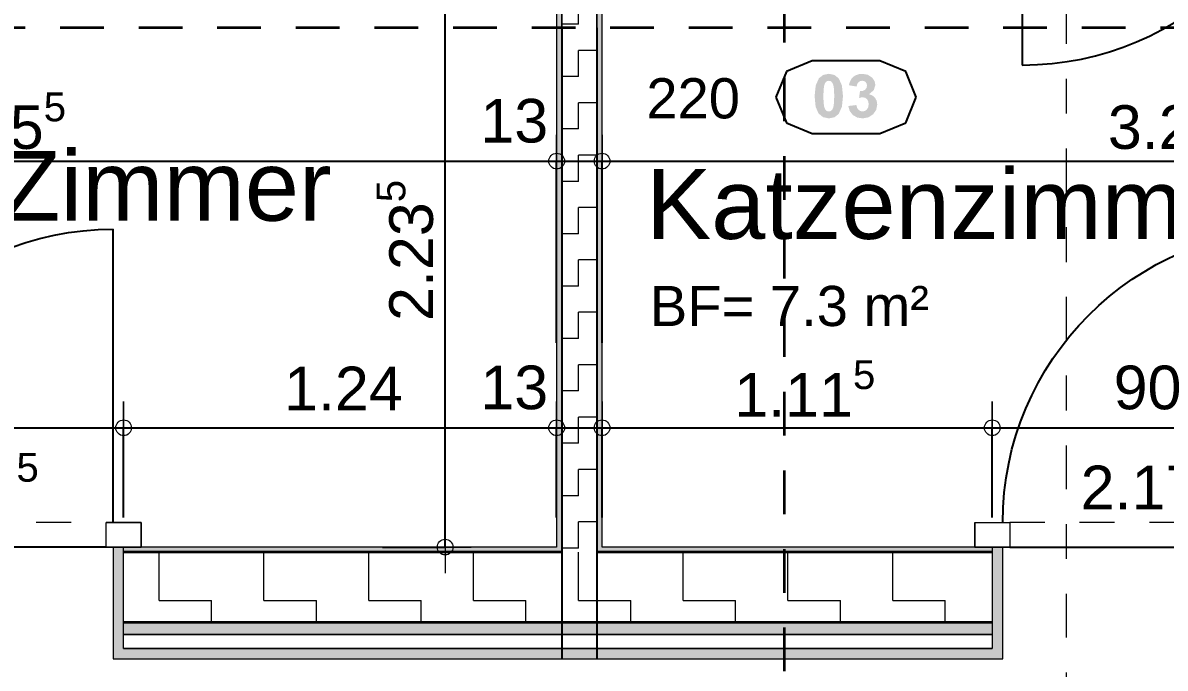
# Model space of a CAD drawing. Header units: metres. Extents: x -94.5 to -10.5, y 121.5 to 156.5.
# Drawn here: x -51.69 to -48.42, y 136.306 to 138.154 of the extents above; entities that cross this region are included whole.
import ezdxf

# ---------------------------------------------------------------- set-up
doc = ezdxf.new("R2010")
doc.units = ezdxf.units.M
doc.header["$PDMODE"] = 65
for name, pattern in [('AUSGEZOGEN', [0]), ('GETRENNT2_S10', [0.255, 0.125, -0.065, 0, -0.065]), ('PUNKT2_S9', [0.175, 0.075, -0.05, 0, -0.05]), ('STRICHLINIE_S4', [0.165, 0.125, -0.04]), ('VERDECKT2_S2', [0.09, 0.05, -0.04])]:
    doc.linetypes.add(name, pattern=pattern)
doc.layers.add('XR$1$_3808', color=7, linetype='Continuous')
for name, color, linetype, lineweight in [('XR$1$Allgemein', 7, 'AUSGEZOGEN', 18), ('XR$1$Bauachsen_grob', 7, 'GETRENNT2_S10', 13), ('XR$1$Daemmung', 7, 'AUSGEZOGEN', 18), ('XR$1$Hilfskonstruktion', 5, 'VERDECKT2_S2', 13), ('XR$1$Holz_Innenverkleidung', 7, 'AUSGEZOGEN', 25), ('XR$1$Leichtbauwaende', 7, 'AUSGEZOGEN', 18), ('XR$1$Raumbezeichnung', 7, 'AUSGEZOGEN', 18), ('XR$1$Schnittbegrenzung', 7, 'AUSGEZOGEN', 13), ('XR$1$Text_Werkplan_Ausfuehrung', 7, 'AUSGEZOGEN', 25), ('XR$1$Tuerblatt', 7, 'AUSGEZOGEN', 18), ('XR$1$Tuerschwelle', 7, 'AUSGEZOGEN', 25), ('XR$1$Unterkonstruktion', 7, 'AUSGEZOGEN', 18), ('XR$1$Werkplan-_Ausfuehrungsmasse', 7, 'AUSGEZOGEN', 13)]:
    doc.layers.add(name, color=color, linetype=linetype, lineweight=lineweight)
doc.styles.add('ARIAL', font='ARIAL.TTF')
doc.dimstyles.new('_DIMSTYLE_3', dxfattribs={"dimtxt": 0.125, "dimasz": 0.15, "dimexe": 0, "dimexo": 0, "dimgap": 0.0625, "dimtad": 2, "dimrnd": 0.005, "dimzin": 4, "dimdsep": 46, "dimtxsty": 'ARIAL', "dimblk1": 'ALL_ML_KREIS', "dimblk2": 'ALL_ML_KREIS', "dimsah": 1, "dimcen": 0, "dimclrd": 256, "dimclre": 256, "dimclrt": 256, "dimadec": 0, "dimazin": 0, "dimtfac": 1, "dimtdec": 0, "dimtix": 1, "dimtmove": 2, "dimatfit": 3, "dimfxl": 0, "dimtzin": 0, "dimlwd": 0, "dimlwe": -1, "dimarcsym": 0})
doc.dimstyles.new('_DIMSTYLE_6', dxfattribs={"dimtxt": 0.125, "dimasz": 0.15, "dimexe": 0, "dimexo": 0, "dimgap": 0.0625, "dimtad": 2, "dimdec": 1, "dimlfac": 100, "dimrnd": 0.5, "dimzin": 4, "dimdsep": 46, "dimtxsty": 'ARIAL', "dimblk1": 'ALL_ML_KREIS', "dimblk2": 'ALL_ML_KREIS', "dimsah": 1, "dimcen": 0, "dimclrd": 256, "dimclre": 256, "dimclrt": 256, "dimadec": 0, "dimazin": 0, "dimtfac": 1, "dimtdec": 0, "dimtix": 1, "dimtmove": 2, "dimatfit": 3, "dimfxl": 0, "dimtvp": 1.2, "dimtzin": 0, "dimlwd": 0, "dimlwe": -1, "dimarcsym": 0})
doc.dimstyles.new('_DIMSTYLE_7', dxfattribs={"dimtxt": 0.125, "dimasz": 0.15, "dimexe": 0, "dimexo": 0, "dimgap": 0.0625, "dimtad": 2, "dimdec": 3, "dimrnd": 0.005, "dimzin": 4, "dimdsep": 46, "dimtxsty": 'ARIAL', "dimblk1": 'ALL_ML_KREIS', "dimblk2": 'ALL_ML_KREIS', "dimsah": 1, "dimcen": 0, "dimclrd": 256, "dimclre": 256, "dimclrt": 256, "dimadec": 0, "dimazin": 0, "dimtfac": 1, "dimtdec": 0, "dimtix": 1, "dimtmove": 2, "dimatfit": 3, "dimfxl": 0, "dimtzin": 0, "dimlwd": 0, "dimlwe": -1, "dimarcsym": 0})
doc.dimstyles.new('_DIMSTYLE_9', dxfattribs={"dimtxt": 0.125, "dimasz": 0.15, "dimexe": 0, "dimexo": 0, "dimgap": 0.0625, "dimtad": 2, "dimdec": 1, "dimlfac": 100, "dimrnd": 0.5, "dimzin": 4, "dimdsep": 46, "dimtxsty": 'ARIAL', "dimblk1": 'ALL_ML_KREIS', "dimblk2": 'ALL_ML_KREIS', "dimsah": 1, "dimcen": 0, "dimclrd": 256, "dimclre": 256, "dimclrt": 256, "dimadec": 0, "dimazin": 0, "dimtfac": 1, "dimtdec": 0, "dimtix": 1, "dimtmove": 2, "dimatfit": 3, "dimfxl": 0, "dimtzin": 0, "dimlwd": 0, "dimlwe": -1, "dimarcsym": 0})

# ---------------------------------------------------------------- blocks, each defined once
blk = doc.blocks.new('ALL_ML_KREIS')
at = {"color": 0, "linetype": 'ByBlock', "lineweight": -2}
for p, q in [((0, -0.5), (0, 0.5)), ((-1, 0), (0.5, 0))]:
    blk.add_line(p, q, dxfattribs=at)
blk.add_circle((0, 0), 0.15, dxfattribs=at)
blk = doc.blocks.new('*D199')
at = {"layer": 'DEFPOINTS'}
for p in [(-50.1621, 138.888), (-50.4813, 136.653), (-50.1621, 136.653)]:
    blk.add_point(p, dxfattribs=at)
at = {"layer": 'XR$1$Werkplan-_Ausfuehrungsmasse', "lineweight": -2}
for p, q in [((-50.6604, 138.888), (-50.4813, 138.888)), ((-50.4813, 136.653), (-50.4813, 138.888)), ((-50.6604, 136.653), (-50.4813, 136.653))]:
    blk.add_line(p, q, dxfattribs=at)
at = {"layer": 'XR$1$Werkplan-_Ausfuehrungsmasse', "xscale": 0.15, "yscale": 0.15, "zscale": 0.15}
for p, rotation in [((-50.4813, 138.888), 90), ((-50.4813, 136.653), 270)]:
    blk.add_blockref('ALL_ML_KREIS', p, dxfattribs=dict(at, rotation=rotation))
at = {"layer": 'XR$1$Werkplan-_Ausfuehrungsmasse', "insert": (-50.596, 137.5023), "char_height": 0.125, "width": 0.625, "attachment_point": 5, "rotation": 90, "style": 'ARIAL'}
blk.add_mtext('\\A1;{\\A1;{2.23\\H0.082500;\\S5^ ;}}', dxfattribs=at)
blk = doc.blocks.new('*D283')
at = {"layer": 'DEFPOINTS'}
for p in [(-52.2716, 136.333), (-51.4316, 136.333), (-52.2716, 133.438)]:
    blk.add_point(p, dxfattribs=at)
at = {"layer": 'XR$1$Werkplan-_Ausfuehrungsmasse', "lineweight": -2}
for p, q in [((-52.2716, 135.038), (-52.2716, 133.438)), ((-51.4316, 135.038), (-51.4316, 133.438)), ((-52.2716, 133.438), (-51.4316, 133.438))]:
    blk.add_line(p, q, dxfattribs=at)
at = {"layer": 'XR$1$Werkplan-_Ausfuehrungsmasse', "xscale": 0.15, "yscale": 0.15, "zscale": 0.15, "rotation": 180}
blk.add_blockref('ALL_ML_KREIS', (-52.2716, 133.438), dxfattribs=at)
at = {"layer": 'XR$1$Werkplan-_Ausfuehrungsmasse', "xscale": 0.15, "yscale": 0.15, "zscale": 0.15}
blk.add_blockref('ALL_ML_KREIS', (-51.4316, 133.438), dxfattribs=at)
at = {"layer": 'XR$1$Werkplan-_Ausfuehrungsmasse', "insert": (-51.857, 133.5527), "char_height": 0.125, "width": 0.5, "attachment_point": 5, "style": 'ARIAL'}
blk.add_mtext('\\A1;{\\A1;{84\\H0.082500;\\S^ ;}}', dxfattribs=at)
at = {"layer": 'XR$1$Werkplan-_Ausfuehrungsmasse', "insert": (-52.0486, 133.3619), "char_height": 0.125, "width": 0.00625, "attachment_point": 1, "line_spacing_factor": 0.60241, "style": 'ARIAL'}
blk.add_mtext('\\A1;{2.04\\H0.082500;\\S5^ ;}', dxfattribs=at)
blk = doc.blocks.new('*D284')
at = {"layer": 'DEFPOINTS'}
for p in [(-51.4016, 136.403), (-51.4316, 136.333), (-51.4316, 133.438)]:
    blk.add_point(p, dxfattribs=at)
at = {"layer": 'XR$1$Werkplan-_Ausfuehrungsmasse', "lineweight": -2}
for p, q in [((-51.4316, 135.038), (-51.4316, 133.438)), ((-51.4016, 135.038), (-51.4016, 133.438)), ((-51.4316, 133.438), (-51.4016, 133.438))]:
    blk.add_line(p, q, dxfattribs=at)
at = {"layer": 'XR$1$Werkplan-_Ausfuehrungsmasse', "xscale": 0.15, "yscale": 0.15, "zscale": 0.15}
blk.add_blockref('ALL_ML_KREIS', (-51.4016, 133.438), dxfattribs=at)
at = {"layer": 'XR$1$Werkplan-_Ausfuehrungsmasse', "xscale": 0.15, "yscale": 0.15, "zscale": 0.15, "rotation": 180}
blk.add_blockref('ALL_ML_KREIS', (-51.4316, 133.438), dxfattribs=at)
at = {"layer": 'XR$1$Werkplan-_Ausfuehrungsmasse', "insert": (-51.4996, 133.5528), "char_height": 0.125, "width": 0.375, "attachment_point": 5, "style": 'ARIAL'}
blk.add_mtext('\\A1;{\\A1;{3\\H0.082500;\\S^ ;}}', dxfattribs=at)
blk = doc.blocks.new('*D285')
at = {"layer": 'DEFPOINTS'}
for p in [(-51.4016, 136.403), (-48.9151, 136.403), (-51.4016, 133.438)]:
    blk.add_point(p, dxfattribs=at)
at = {"layer": 'XR$1$Werkplan-_Ausfuehrungsmasse', "lineweight": -2}
for p, q in [((-51.4016, 135.038), (-51.4016, 133.438)), ((-48.9151, 135.038), (-48.9151, 133.438)), ((-51.4016, 133.438), (-48.9151, 133.438))]:
    blk.add_line(p, q, dxfattribs=at)
at = {"layer": 'XR$1$Werkplan-_Ausfuehrungsmasse', "xscale": 0.15, "yscale": 0.15, "zscale": 0.15, "rotation": 180}
blk.add_blockref('ALL_ML_KREIS', (-51.4016, 133.438), dxfattribs=at)
at = {"layer": 'XR$1$Werkplan-_Ausfuehrungsmasse', "xscale": 0.15, "yscale": 0.15, "zscale": 0.15}
blk.add_blockref('ALL_ML_KREIS', (-48.9151, 133.438), dxfattribs=at)
at = {"layer": 'XR$1$Werkplan-_Ausfuehrungsmasse', "insert": (-50.1366, 133.5527), "char_height": 0.125, "width": 0.625, "attachment_point": 5, "style": 'ARIAL'}
blk.add_mtext('\\A1;{\\A1;{2.48\\H0.082500;\\S5^ ;}}', dxfattribs=at)
blk = doc.blocks.new('*D286')
at = {"layer": 'DEFPOINTS'}
for p in [(-48.9151, 136.403), (-48.8851, 136.333), (-48.9151, 133.438)]:
    blk.add_point(p, dxfattribs=at)
at = {"layer": 'XR$1$Werkplan-_Ausfuehrungsmasse', "lineweight": -2}
for p, q in [((-48.9151, 135.038), (-48.9151, 133.438)), ((-48.8851, 135.038), (-48.8851, 133.438)), ((-48.9151, 133.438), (-48.8851, 133.438))]:
    blk.add_line(p, q, dxfattribs=at)
at = {"layer": 'XR$1$Werkplan-_Ausfuehrungsmasse', "xscale": 0.15, "yscale": 0.15, "zscale": 0.15}
blk.add_blockref('ALL_ML_KREIS', (-48.8851, 133.438), dxfattribs=at)
at = {"layer": 'XR$1$Werkplan-_Ausfuehrungsmasse', "xscale": 0.15, "yscale": 0.15, "zscale": 0.15, "rotation": 180}
blk.add_blockref('ALL_ML_KREIS', (-48.9151, 133.438), dxfattribs=at)
at = {"layer": 'XR$1$Werkplan-_Ausfuehrungsmasse', "insert": (-48.9831, 133.5528), "char_height": 0.125, "width": 0.375, "attachment_point": 5, "style": 'ARIAL'}
blk.add_mtext('\\A1;{\\A1;{3\\H0.082500;\\S^ ;}}', dxfattribs=at)
blk = doc.blocks.new('*D287')
at = {"layer": 'DEFPOINTS'}
for p in [(-48.8851, 136.333), (-48.0451, 136.333), (-48.8851, 133.438)]:
    blk.add_point(p, dxfattribs=at)
at = {"layer": 'XR$1$Werkplan-_Ausfuehrungsmasse', "lineweight": -2}
for p, q in [((-48.8851, 135.038), (-48.8851, 133.438)), ((-48.0451, 135.038), (-48.0451, 133.438)), ((-48.8851, 133.438), (-48.0451, 133.438))]:
    blk.add_line(p, q, dxfattribs=at)
at = {"layer": 'XR$1$Werkplan-_Ausfuehrungsmasse', "xscale": 0.15, "yscale": 0.15, "zscale": 0.15, "rotation": 180}
blk.add_blockref('ALL_ML_KREIS', (-48.8851, 133.438), dxfattribs=at)
at = {"layer": 'XR$1$Werkplan-_Ausfuehrungsmasse', "xscale": 0.15, "yscale": 0.15, "zscale": 0.15}
blk.add_blockref('ALL_ML_KREIS', (-48.0451, 133.438), dxfattribs=at)
at = {"layer": 'XR$1$Werkplan-_Ausfuehrungsmasse', "insert": (-48.4705, 133.5527), "char_height": 0.125, "width": 0.5, "attachment_point": 5, "style": 'ARIAL'}
blk.add_mtext('\\A1;{\\A1;{84\\H0.082500;\\S^ ;}}', dxfattribs=at)
at = {"layer": 'XR$1$Werkplan-_Ausfuehrungsmasse', "insert": (-48.6621, 133.3619), "char_height": 0.125, "width": 0.00625, "attachment_point": 1, "line_spacing_factor": 0.60241, "style": 'ARIAL'}
blk.add_mtext('\\A1;{2.04\\H0.082500;\\S5^ ;}', dxfattribs=at)
blk = doc.blocks.new('*D311')
at = {"layer": 'DEFPOINTS'}
for p in [(-28.4581, 136.333), (-77.1306, 135.438), (-77.1306, 131.838)]:
    blk.add_point(p, dxfattribs=at)
at = {"layer": 'XR$1$Werkplan-_Ausfuehrungsmasse', "lineweight": -2}
for p, q in [((-77.1306, 132.838), (-77.1306, 131.838)), ((-28.4581, 132.838), (-28.4581, 131.838)), ((-77.1306, 131.838), (-28.4581, 131.838))]:
    blk.add_line(p, q, dxfattribs=at)
at = {"layer": 'XR$1$Werkplan-_Ausfuehrungsmasse', "xscale": 0.15, "yscale": 0.15, "zscale": 0.15, "rotation": 180}
blk.add_blockref('ALL_ML_KREIS', (-77.1306, 131.838), dxfattribs=at)
at = {"layer": 'XR$1$Werkplan-_Ausfuehrungsmasse', "xscale": 0.15, "yscale": 0.15, "zscale": 0.15}
blk.add_blockref('ALL_ML_KREIS', (-28.4581, 131.838), dxfattribs=at)
at = {"layer": 'XR$1$Werkplan-_Ausfuehrungsmasse', "insert": (-52.7901, 131.9527), "char_height": 0.125, "width": 0.625, "attachment_point": 5, "style": 'ARIAL'}
blk.add_mtext('\\A1;{\\A1;{48.67\\H0.082500;\\S^ ;}}', dxfattribs=at)
blk = doc.blocks.new('COMPLEXOBJECT_7')
at = {"layer": 'XR$1$Bauachsen_grob', "color": 8}
blk.add_line((-48.7031, 130.869), (-48.7031, 153.5024), dxfattribs=at)
blk = doc.blocks.new('Tür_2_$F2')
at = {"layer": 'XR$1$_3808', "color": 7, "linetype": 'AUSGEZOGEN', "lineweight": -3}
blk.add_line((0.86, 0.145), (0.86, 0.985), dxfattribs=at)
at = {"layer": 'XR$1$_3808', "color": 7, "linetype": 'AUSGEZOGEN', "lineweight": 18}
for points in [[(0, 0.065), (0, 0), (-0.04, 0), (-0.04, -0.015), (0.04, -0.015), (0.04, 0.145), (-0.04, 0.145), (-0.04, 0.13), (0, 0.13), (0, 0.065)], [(0.84, 0.065), (0.84, -0.015), (0.92, -0.015), (0.92, 0), (0.88, 0), (0.88, 0.13), (0.92, 0.13), (0.92, 0.145), (0.84, 0.145), (0.84, 0.065)]]:
    blk.add_lwpolyline(points, close=True, dxfattribs=at)
at = {"layer": 'XR$1$_3808', "color": 7, "linetype": 'AUSGEZOGEN', "lineweight": -3}
blk.add_arc((0.86, 0.145), 0.84, 90, 180, dxfattribs=at)
blk = doc.blocks.new('Tür_10_$F2')
at = {"layer": 'XR$1$_3808', "color": 7, "linetype": 'AUSGEZOGEN', "lineweight": -3}
blk.add_line((0.08, 0.07), (0.08, 0.91), dxfattribs=at)
at = {"layer": 'XR$1$_3808', "color": 7, "linetype": 'AUSGEZOGEN', "lineweight": 18}
for points in [[(0, 0), (0.1, 0), (0.1, 0.07), (0, 0.07), (0, 0)], [(0.9, 0), (1, 0), (1, 0.07), (0.9, 0.07), (0.9, 0)]]:
    blk.add_lwpolyline(points, close=True, dxfattribs=at)
at = {"layer": 'XR$1$_3808', "color": 7, "linetype": 'AUSGEZOGEN', "lineweight": -3}
blk.add_arc((0.08, 0.07), 0.84, 0, 90, dxfattribs=at)
blk = doc.blocks.new('COMPLEXOBJECT_9')
at = {"layer": 'XR$1$Schnittbegrenzung', "color": 12, "linetype": 'STRICHLINIE_S4', "lineweight": 35}
blk.add_line((-28.9585, 138.1391), (-82.7811, 138.1391), dxfattribs=at)
blk = doc.blocks.new('COMPLEXOBJECT_10')
at = {"layer": 'XR$1$Schnittbegrenzung', "color": 12, "linetype": 'STRICHLINIE_S4', "lineweight": 35}
blk.add_line((-49.5105, 155.3224), (-49.5105, 129.049), dxfattribs=at)
blk = doc.blocks.new('*D482')
at = {"layer": 'DEFPOINTS'}
for p in [(-52.3011, 136.9946), (-52.3011, 136.653), (-51.4016, 136.653)]:
    blk.add_point(p, dxfattribs=at)
at = {"layer": 'XR$1$Werkplan-_Ausfuehrungsmasse', "lineweight": -2}
for p, q in [((-52.3011, 136.738), (-52.3011, 136.9946)), ((-52.3011, 136.9946), (-51.4016, 136.9946)), ((-51.4016, 136.738), (-51.4016, 136.9946))]:
    blk.add_line(p, q, dxfattribs=at)
at = {"layer": 'XR$1$Werkplan-_Ausfuehrungsmasse', "xscale": 0.15, "yscale": 0.15, "zscale": 0.15, "rotation": 180}
blk.add_blockref('ALL_ML_KREIS', (-52.3011, 136.9946), dxfattribs=at)
at = {"layer": 'XR$1$Werkplan-_Ausfuehrungsmasse', "xscale": 0.15, "yscale": 0.15, "zscale": 0.15}
blk.add_blockref('ALL_ML_KREIS', (-51.4016, 136.9946), dxfattribs=at)
at = {"layer": 'XR$1$Werkplan-_Ausfuehrungsmasse', "insert": (-51.8568, 137.1092), "char_height": 0.125, "width": 0.5, "attachment_point": 5, "style": 'ARIAL'}
blk.add_mtext('\\A1;{\\A1;{90\\H0.082500;\\S^ ;}}', dxfattribs=at)
at = {"layer": 'XR$1$Werkplan-_Ausfuehrungsmasse', "insert": (-52.0483, 136.9227), "char_height": 0.125, "width": 0.00625, "attachment_point": 1, "line_spacing_factor": 0.60241, "style": 'ARIAL'}
blk.add_mtext('\\A1;{2.17\\H0.082500;\\S5^ ;}', dxfattribs=at)
blk = doc.blocks.new('*D483')
at = {"layer": 'DEFPOINTS'}
for p in [(-51.4016, 136.9946), (-51.4016, 136.653), (-50.1621, 136.653)]:
    blk.add_point(p, dxfattribs=at)
at = {"layer": 'XR$1$Werkplan-_Ausfuehrungsmasse', "lineweight": -2}
for p, q in [((-51.4016, 136.738), (-51.4016, 136.9946)), ((-51.4016, 136.9946), (-50.1621, 136.9946)), ((-50.1621, 136.738), (-50.1621, 136.9946))]:
    blk.add_line(p, q, dxfattribs=at)
at = {"layer": 'XR$1$Werkplan-_Ausfuehrungsmasse', "xscale": 0.15, "yscale": 0.15, "zscale": 0.15, "rotation": 180}
blk.add_blockref('ALL_ML_KREIS', (-51.4016, 136.9946), dxfattribs=at)
at = {"layer": 'XR$1$Werkplan-_Ausfuehrungsmasse', "xscale": 0.15, "yscale": 0.15, "zscale": 0.15}
blk.add_blockref('ALL_ML_KREIS', (-50.1621, 136.9946), dxfattribs=at)
at = {"layer": 'XR$1$Werkplan-_Ausfuehrungsmasse', "insert": (-50.7726, 137.1071), "char_height": 0.125, "width": 0.5, "attachment_point": 5, "style": 'ARIAL'}
blk.add_mtext('\\A1;{\\A1;{1.24\\H0.082500;\\S^ ;}}', dxfattribs=at)
blk = doc.blocks.new('*D484')
at = {"layer": 'DEFPOINTS'}
for p in [(-50.1621, 136.9946), (-50.1621, 136.653), (-50.0321, 136.653)]:
    blk.add_point(p, dxfattribs=at)
at = {"layer": 'XR$1$Werkplan-_Ausfuehrungsmasse', "lineweight": -2}
for p, q in [((-50.1621, 136.738), (-50.1621, 136.9946)), ((-50.1621, 136.9946), (-50.0321, 136.9946)), ((-50.0321, 136.738), (-50.0321, 136.9946))]:
    blk.add_line(p, q, dxfattribs=at)
at = {"layer": 'XR$1$Werkplan-_Ausfuehrungsmasse', "xscale": 0.15, "yscale": 0.15, "zscale": 0.15, "rotation": 180}
blk.add_blockref('ALL_ML_KREIS', (-50.1621, 136.9946), dxfattribs=at)
at = {"layer": 'XR$1$Werkplan-_Ausfuehrungsmasse', "xscale": 0.15, "yscale": 0.15, "zscale": 0.15}
blk.add_blockref('ALL_ML_KREIS', (-50.0321, 136.9946), dxfattribs=at)
at = {"layer": 'XR$1$Werkplan-_Ausfuehrungsmasse', "insert": (-50.2834, 137.1093), "char_height": 0.125, "width": 0.5, "attachment_point": 5, "style": 'ARIAL'}
blk.add_mtext('\\A1;{\\A1;{13\\H0.082500;\\S^ ;}}', dxfattribs=at)
blk = doc.blocks.new('*D485')
at = {"layer": 'DEFPOINTS'}
for p in [(-50.0321, 136.9946), (-50.0321, 136.653), (-48.9151, 136.638)]:
    blk.add_point(p, dxfattribs=at)
at = {"layer": 'XR$1$Werkplan-_Ausfuehrungsmasse', "lineweight": -2}
for p, q in [((-50.0321, 136.738), (-50.0321, 136.9946)), ((-50.0321, 136.9946), (-48.9151, 136.9946)), ((-48.9151, 136.738), (-48.9151, 136.9946))]:
    blk.add_line(p, q, dxfattribs=at)
at = {"layer": 'XR$1$Werkplan-_Ausfuehrungsmasse', "xscale": 0.15, "yscale": 0.15, "zscale": 0.15, "rotation": 180}
blk.add_blockref('ALL_ML_KREIS', (-50.0321, 136.9946), dxfattribs=at)
at = {"layer": 'XR$1$Werkplan-_Ausfuehrungsmasse', "xscale": 0.15, "yscale": 0.15, "zscale": 0.15}
blk.add_blockref('ALL_ML_KREIS', (-48.9151, 136.9946), dxfattribs=at)
at = {"layer": 'XR$1$Werkplan-_Ausfuehrungsmasse', "insert": (-49.4518, 137.1071), "char_height": 0.125, "width": 0.625, "attachment_point": 5, "style": 'ARIAL'}
blk.add_mtext('\\A1;{\\A1;{1.11\\H0.082500;\\S5^ ;}}', dxfattribs=at)
blk = doc.blocks.new('*D486')
at = {"layer": 'DEFPOINTS'}
for p in [(-48.9151, 136.9946), (-48.9151, 136.638), (-48.0151, 136.638)]:
    blk.add_point(p, dxfattribs=at)
at = {"layer": 'XR$1$Werkplan-_Ausfuehrungsmasse', "lineweight": -2}
for p, q in [((-48.9151, 136.738), (-48.9151, 136.9946)), ((-48.9151, 136.9946), (-48.0151, 136.9946)), ((-48.0151, 136.738), (-48.0151, 136.9946))]:
    blk.add_line(p, q, dxfattribs=at)
at = {"layer": 'XR$1$Werkplan-_Ausfuehrungsmasse', "xscale": 0.15, "yscale": 0.15, "zscale": 0.15, "rotation": 180}
blk.add_blockref('ALL_ML_KREIS', (-48.9151, 136.9946), dxfattribs=at)
at = {"layer": 'XR$1$Werkplan-_Ausfuehrungsmasse', "xscale": 0.15, "yscale": 0.15, "zscale": 0.15}
blk.add_blockref('ALL_ML_KREIS', (-48.0151, 136.9946), dxfattribs=at)
at = {"layer": 'XR$1$Werkplan-_Ausfuehrungsmasse', "insert": (-48.4706, 137.1092), "char_height": 0.125, "width": 0.5, "attachment_point": 5, "style": 'ARIAL'}
blk.add_mtext('\\A1;{\\A1;{90\\H0.082500;\\S^ ;}}', dxfattribs=at)
at = {"layer": 'XR$1$Werkplan-_Ausfuehrungsmasse', "insert": (-48.6621, 136.9227), "char_height": 0.125, "width": 0.00625, "attachment_point": 1, "line_spacing_factor": 0.60241, "style": 'ARIAL'}
blk.add_mtext('\\A1;{2.17\\H0.082500;\\S5^ ;}', dxfattribs=at)
blk = doc.blocks.new('*D528')
at = {"layer": 'DEFPOINTS'}
for p in [(-53.4181, 137.758), (-53.4181, 136.653), (-50.1621, 136.653)]:
    blk.add_point(p, dxfattribs=at)
at = {"layer": 'XR$1$Werkplan-_Ausfuehrungsmasse', "lineweight": -2}
for p, q in [((-53.4181, 137.238), (-53.4181, 137.758)), ((-53.4181, 137.758), (-50.1621, 137.758)), ((-50.1621, 137.238), (-50.1621, 137.758))]:
    blk.add_line(p, q, dxfattribs=at)
at = {"layer": 'XR$1$Werkplan-_Ausfuehrungsmasse', "xscale": 0.15, "yscale": 0.15, "zscale": 0.15, "rotation": 180}
blk.add_blockref('ALL_ML_KREIS', (-53.4181, 137.758), dxfattribs=at)
at = {"layer": 'XR$1$Werkplan-_Ausfuehrungsmasse', "xscale": 0.15, "yscale": 0.15, "zscale": 0.15}
blk.add_blockref('ALL_ML_KREIS', (-50.1621, 137.758), dxfattribs=at)
at = {"layer": 'XR$1$Werkplan-_Ausfuehrungsmasse', "insert": (-51.7683, 137.8728), "char_height": 0.125, "width": 0.625, "attachment_point": 5, "style": 'ARIAL'}
blk.add_mtext('\\A1;{\\A1;{3.25\\H0.082500;\\S5^ ;}}', dxfattribs=at)
blk = doc.blocks.new('*D529')
at = {"layer": 'DEFPOINTS'}
for p in [(-50.1621, 137.758), (-50.1621, 136.653), (-50.0321, 136.653)]:
    blk.add_point(p, dxfattribs=at)
at = {"layer": 'XR$1$Werkplan-_Ausfuehrungsmasse', "lineweight": -2}
for p, q in [((-50.1621, 137.238), (-50.1621, 137.758)), ((-50.1621, 137.758), (-50.0321, 137.758)), ((-50.0321, 137.238), (-50.0321, 137.758))]:
    blk.add_line(p, q, dxfattribs=at)
at = {"layer": 'XR$1$Werkplan-_Ausfuehrungsmasse', "xscale": 0.15, "yscale": 0.15, "zscale": 0.15, "rotation": 180}
blk.add_blockref('ALL_ML_KREIS', (-50.1621, 137.758), dxfattribs=at)
at = {"layer": 'XR$1$Werkplan-_Ausfuehrungsmasse', "xscale": 0.15, "yscale": 0.15, "zscale": 0.15}
blk.add_blockref('ALL_ML_KREIS', (-50.0321, 137.758), dxfattribs=at)
at = {"layer": 'XR$1$Werkplan-_Ausfuehrungsmasse', "insert": (-50.2834, 137.8728), "char_height": 0.125, "width": 0.5, "attachment_point": 5, "style": 'ARIAL'}
blk.add_mtext('\\A1;{\\A1;{13\\H0.082500;\\S^ ;}}', dxfattribs=at)
blk = doc.blocks.new('*D530')
at = {"layer": 'DEFPOINTS'}
for p in [(-50.0321, 137.758), (-50.0321, 136.653), (-46.7761, 136.653)]:
    blk.add_point(p, dxfattribs=at)
at = {"layer": 'XR$1$Werkplan-_Ausfuehrungsmasse', "lineweight": -2}
for p, q in [((-50.0321, 137.238), (-50.0321, 137.758)), ((-50.0321, 137.758), (-46.7761, 137.758)), ((-46.7761, 137.238), (-46.7761, 137.758))]:
    blk.add_line(p, q, dxfattribs=at)
at = {"layer": 'XR$1$Werkplan-_Ausfuehrungsmasse', "xscale": 0.15, "yscale": 0.15, "zscale": 0.15, "rotation": 180}
blk.add_blockref('ALL_ML_KREIS', (-50.0321, 137.758), dxfattribs=at)
at = {"layer": 'XR$1$Werkplan-_Ausfuehrungsmasse', "xscale": 0.15, "yscale": 0.15, "zscale": 0.15}
blk.add_blockref('ALL_ML_KREIS', (-46.7761, 137.758), dxfattribs=at)
at = {"layer": 'XR$1$Werkplan-_Ausfuehrungsmasse', "insert": (-48.3823, 137.8728), "char_height": 0.125, "width": 0.625, "attachment_point": 5, "style": 'ARIAL'}
blk.add_mtext('\\A1;{\\A1;{3.25\\H0.082500;\\S5^ ;}}', dxfattribs=at)

msp = doc.modelspace()

# ---------------------------------------------------------------- hatches: boundary and pattern name
at = {"layer": 'XR$1$Allgemein', "lineweight": 13}
for points in [[(-51.4016, 136.438), (-51.4016, 136.638), (-51.4016, 136.653), (-51.4316, 136.653), (-51.4316, 136.638), (-51.4316, 136.438), (-51.4316, 136.403), (-51.4316, 136.363), (-51.4316, 136.333), (-51.4016, 136.333), (-51.4016, 136.363), (-51.4016, 136.403)], [(-48.8851, 136.438), (-48.8851, 136.638), (-48.8851, 136.653), (-48.8951, 136.653), (-48.9101, 136.653), (-48.9151, 136.653), (-48.9151, 136.638), (-48.9151, 136.438), (-48.9151, 136.403), (-48.9151, 136.363), (-48.9151, 136.333), (-48.8851, 136.333), (-48.8851, 136.363), (-48.8851, 136.403)], [(-51.4016, 136.333), (-48.9151, 136.333), (-48.9151, 136.363), (-51.4016, 136.363)]]:
    msp.add_hatch(color=8, dxfattribs=at).paths.add_polyline_path(points)
at = {"layer": 'XR$1$Daemmung', "lineweight": 13}
h = msp.add_hatch(dxfattribs=at)
h.set_pattern_fill('MUSTER', color=256, scale=0.15, style=0, pattern_type=2)
h.set_pattern_definition([(0, (0.3, 0.3), (0.15, 0.15), [0.15, -0.15]), (90, (0.3, 0.3), (-0.15, 0.15), [0.15, -0.15])])
h.paths.add_polyline_path([(-50.1471, 136.638), (-51.4016, 136.638), (-51.4016, 136.438), (-48.9151, 136.438), (-48.9151, 136.638), (-50.0471, 136.638)], flags=0)
msp.add_hatch(color=42, dxfattribs=at).paths.add_polyline_path([(-48.9151, 136.438), (-51.4016, 136.438), (-51.4016, 136.403), (-48.9151, 136.403)])
at = {"layer": 'XR$1$Holz_Innenverkleidung', "lineweight": 13}
for points in [[(-51.4016, 136.638), (-50.1471, 136.638), (-50.1471, 136.653), (-51.4016, 136.653)], [(-50.0471, 136.638), (-48.9151, 136.638), (-48.9151, 136.653), (-50.0471, 136.653)]]:
    msp.add_hatch(color=35, dxfattribs=at).paths.add_polyline_path(points)
at = {"layer": 'XR$1$Leichtbauwaende', "linetype": 'AUSGEZOGEN', "lineweight": 13}
for points in [[(-50.1471, 136.653), (-50.1471, 138.888), (-50.1621, 138.888), (-50.1621, 136.653)], [(-50.0321, 136.653), (-50.0321, 138.888), (-50.0471, 138.888), (-50.0471, 136.653)]]:
    msp.add_hatch(color=35, dxfattribs=at).paths.add_polyline_path(points)
h = msp.add_hatch(dxfattribs=at)
h.set_pattern_fill('MUSTER', color=256, scale=0.075, angle=90, style=0, pattern_type=2)
h.set_pattern_definition([(90, (-0.15, 0.15), (-0.075, 0.075), [0.075, -0.075]), (180, (-0.15, 0.15), (-0.075, -0.075), [0.075, -0.075])])
h.paths.add_polyline_path([(-50.0471, 136.638), (-50.0471, 138.903), (-50.1471, 138.903), (-50.1471, 136.638)], flags=0)
at = {"layer": 'XR$1$Text_Werkplan_Ausfuehrung'}
h = msp.add_hatch(color=55, dxfattribs=at)
h.paths.add_polyline_path([(-49.383, 138.0079), (-49.3992, 138.0047), (-49.4113, 137.9951), (-49.4205, 137.9746), (-49.4236, 137.9443), (-49.4208, 137.9138), (-49.4124, 137.8943), (-49.3995, 137.8838), (-49.383, 137.8803), (-49.3668, 137.8835), (-49.3547, 137.8931), (-49.3455, 137.9136), (-49.3424, 137.944), (-49.3455, 137.9745), (-49.3546, 137.9949), (-49.3668, 138.0046)])
h.paths.add_polyline_path([(-49.3871, 137.9873), (-49.383, 137.9879), (-49.3789, 137.9873), (-49.3753, 137.9852), (-49.3722, 137.9811), (-49.3697, 137.9742), (-49.368, 137.9626), (-49.3675, 137.944), (-49.3681, 137.9253), (-49.3699, 137.9129), (-49.3722, 137.9068), (-49.3752, 137.903), (-49.3789, 137.9009), (-49.383, 137.9002), (-49.3871, 137.9009), (-49.3907, 137.9029), (-49.3938, 137.907), (-49.3963, 137.9139), (-49.398, 137.9255), (-49.3985, 137.944), (-49.3979, 137.9628), (-49.3961, 137.9753), (-49.3938, 137.9813), (-49.3908, 137.9852)], flags=16)
msp.add_hatch(color=55, dxfattribs=at).paths.add_polyline_path([(-49.3273, 137.9157), (-49.3231, 137.9014), (-49.3143, 137.8901), (-49.3017, 137.8827), (-49.2862, 137.8803), (-49.2698, 137.8832), (-49.2563, 137.8919), (-49.2473, 137.9047), (-49.2443, 137.9199), (-49.2459, 137.9305), (-49.2507, 137.9393), (-49.2582, 137.9459), (-49.2678, 137.9496), (-49.2543, 137.9611), (-49.2498, 137.9759), (-49.252, 137.9868), (-49.2586, 137.9966), (-49.271, 138.0051), (-49.2869, 138.0079), (-49.2967, 138.0069), (-49.3055, 138.004), (-49.3129, 137.9994), (-49.3185, 137.9933), (-49.3226, 137.9854), (-49.3255, 137.9752), (-49.3034, 137.9715), (-49.3016, 137.9787), (-49.2981, 137.9839), (-49.2933, 137.9871), (-49.2876, 137.9881), (-49.282, 137.9872), (-49.2776, 137.9844), (-49.2748, 137.98), (-49.2738, 137.9744), (-49.2751, 137.9677), (-49.2789, 137.9625), (-49.2852, 137.9592), (-49.2938, 137.9583), (-49.2964, 137.9388), (-49.2905, 137.9402), (-49.2855, 137.9406), (-49.2791, 137.9393), (-49.2737, 137.9353), (-49.2701, 137.9291), (-49.2689, 137.921), (-49.2701, 137.9124), (-49.2739, 137.9058), (-49.2796, 137.9016), (-49.2864, 137.9002), (-49.2928, 137.9014), (-49.2982, 137.9049), (-49.3021, 137.9107), (-49.3041, 137.9185)])

# ---------------------------------------------------------------- linework, layer by layer
at = {"layer": 'XR$1$Allgemein', "color": 5, "linetype": 'PUNKT2_S9', "lineweight": 13}
for p, q in [((-51.3516, 136.723), (-52.3516, 136.723)), ((-51.3516, 136.653), (-51.3516, 136.723)), ((-47.9651, 136.723), (-48.9651, 136.723)), ((-48.9651, 136.723), (-48.9651, 136.653)), ((-52.2716, 136.653), (-51.4316, 136.653)), ((-51.4316, 136.653), (-51.4016, 136.653)), ((-51.4016, 136.653), (-51.3516, 136.653)), ((-48.9651, 136.653), (-48.9151, 136.653)), ((-48.9151, 136.653), (-48.9101, 136.653)), ((-48.9101, 136.653), (-48.8951, 136.653)), ((-48.8951, 136.653), (-48.8851, 136.653)), ((-48.8851, 136.653), (-48.0451, 136.653))]:
    msp.add_line(p, q, dxfattribs=at)
at = {"layer": 'XR$1$Allgemein', "lineweight": 18}
for p, q in [((-51.4016, 136.653), (-51.4316, 136.653)), ((-51.4316, 136.653), (-51.4316, 136.638)), ((-51.4016, 136.638), (-51.4016, 136.653)), ((-48.9101, 136.653), (-48.9151, 136.653)), ((-48.9151, 136.653), (-48.9151, 136.638)), ((-48.8951, 136.653), (-48.9101, 136.653)), ((-48.8851, 136.653), (-48.8951, 136.653)), ((-48.8851, 136.638), (-48.8851, 136.653)), ((-51.4316, 136.638), (-51.4316, 136.438)), ((-51.4016, 136.438), (-51.4016, 136.638)), ((-48.9151, 136.638), (-48.9151, 136.438)), ((-48.8851, 136.438), (-48.8851, 136.638)), ((-51.4316, 136.438), (-51.4316, 136.403)), ((-51.4016, 136.403), (-51.4016, 136.438)), ((-48.9151, 136.438), (-48.9151, 136.403)), ((-48.8851, 136.403), (-48.8851, 136.438)), ((-51.4316, 136.403), (-51.4316, 136.363)), ((-51.4016, 136.363), (-51.4016, 136.403)), ((-48.9151, 136.403), (-48.9151, 136.363)), ((-48.8851, 136.363), (-48.8851, 136.403)), ((-51.4316, 136.363), (-51.4316, 136.333)), ((-48.9151, 136.363), (-51.4016, 136.363)), ((-48.8851, 136.333), (-48.8851, 136.363)), ((-51.4316, 136.333), (-51.4016, 136.333)), ((-51.4016, 136.333), (-48.9151, 136.333)), ((-48.9151, 136.333), (-48.8851, 136.333))]:
    msp.add_line(p, q, dxfattribs=at)
at = {"layer": 'XR$1$Daemmung', "lineweight": 35}
for p, q in [((-50.1471, 136.638), (-51.4016, 136.638)), ((-48.9151, 136.638), (-50.0471, 136.638)), ((-51.4016, 136.438), (-48.9151, 136.438))]:
    msp.add_line(p, q, dxfattribs=at)
at = {"layer": 'XR$1$Daemmung', "lineweight": 18}
for p, q in [((-51.4016, 136.403), (-51.4016, 136.438)), ((-48.9151, 136.438), (-51.4016, 136.438)), ((-48.9151, 136.438), (-48.9151, 136.403)), ((-51.4016, 136.403), (-48.9151, 136.403))]:
    msp.add_line(p, q, dxfattribs=at)
at = {"layer": 'XR$1$Hilfskonstruktion', "color": 6, "linetype": 'AUSGEZOGEN', "lineweight": 25}
for p, q in [((-50.1471, 138.1391), (-50.1471, 136.333)), ((-50.0471, 138.1391), (-50.0471, 136.333))]:
    msp.add_line(p, q, dxfattribs=at)
at = {"layer": 'XR$1$Holz_Innenverkleidung', "lineweight": 18}
for p, q in [((-51.4016, 136.638), (-51.4016, 136.653)), ((-50.1621, 136.653), (-51.4016, 136.653)), ((-50.1471, 136.638), (-50.1471, 136.653)), ((-50.0471, 136.653), (-50.0471, 136.638)), ((-48.9151, 136.653), (-50.0321, 136.653)), ((-48.9151, 136.653), (-48.9151, 136.638)), ((-51.4016, 136.438), (-51.4016, 136.638)), ((-51.4016, 136.638), (-50.1471, 136.638)), ((-50.0471, 136.638), (-48.9151, 136.638)), ((-48.9151, 136.638), (-48.9151, 136.438))]:
    msp.add_line(p, q, dxfattribs=at)
at = {"layer": 'XR$1$Leichtbauwaende', "linetype": 'AUSGEZOGEN', "lineweight": 18}
for p, q in [((-50.1621, 138.888), (-50.1621, 136.653)), ((-50.1471, 136.653), (-50.1471, 138.888)), ((-50.1471, 138.888), (-50.1471, 136.653)), ((-50.0471, 138.888), (-50.0471, 136.653)), ((-50.0471, 136.653), (-50.0471, 138.888)), ((-50.0321, 136.653), (-50.0321, 138.888)), ((-50.1471, 136.653), (-50.1471, 136.638)), ((-50.0471, 136.638), (-50.0471, 136.653))]:
    msp.add_line(p, q, dxfattribs=at)
at = {"layer": 'XR$1$Text_Werkplan_Ausfuehrung', "color": 54}
for p, q in [((-49.4309, 138.0449), (-49.5046, 138.0144)), ((-49.2367, 138.0449), (-49.4309, 138.0449)), ((-49.163, 138.0144), (-49.2367, 138.0449)), ((-49.5046, 138.0144), (-49.5351, 137.9407)), ((-49.1325, 137.9407), (-49.163, 138.0144)), ((-49.5351, 137.9407), (-49.5046, 137.8671)), ((-49.163, 137.8671), (-49.1325, 137.9407)), ((-49.5046, 137.8671), (-49.4309, 137.8366)), ((-49.2367, 137.8366), (-49.163, 137.8671)), ((-49.4309, 137.8366), (-49.2367, 137.8366))]:
    msp.add_line(p, q, dxfattribs=at)
at = {"layer": 'XR$1$Tuerschwelle'}
for p, q in [((-51.4516, 136.653), (-52.2516, 136.653)), ((-48.8651, 136.653), (-48.0651, 136.653))]:
    msp.add_line(p, q, dxfattribs=at)
at = {"layer": 'XR$1$Unterkonstruktion', "lineweight": 18}
for p, q in [((-48.9151, 136.403), (-51.4016, 136.403)), ((-51.4016, 136.363), (-48.9151, 136.363))]:
    msp.add_line(p, q, dxfattribs=at)

# ---------------------------------------------------------------- block references
at = {"layer": 'XR$1$Bauachsen_grob', "color": 8}
msp.add_blockref('COMPLEXOBJECT_7', (0, 0), dxfattribs=at)
at = {"layer": 'XR$1$Schnittbegrenzung', "color": 12, "linetype": 'STRICHLINIE_S4', "lineweight": 35}
msp.add_blockref('COMPLEXOBJECT_10', (0, 0), dxfattribs=at)
at = {"layer": 'XR$1$Schnittbegrenzung', "color": 12, "lineweight": 35}
msp.add_blockref('COMPLEXOBJECT_9', (0, 0), dxfattribs=at)
at = {"layer": 'XR$1$Tuerblatt', "linetype": 'AUSGEZOGEN', "lineweight": -3, "rotation": 180}
for p in [(-51.3551, 139.018), (-47.9691, 139.018)]:
    msp.add_blockref('Tür_2_$F2', p, dxfattribs=at)
at = {"layer": 'XR$1$Tuerblatt', "color": 7, "linetype": 'AUSGEZOGEN', "lineweight": -3, "xscale": -1}
for p in [(-51.3516, 136.653), (-47.9651, 136.653)]:
    msp.add_blockref('Tür_10_$F2', p, dxfattribs=at)

# ---------------------------------------------------------------- texts
at = {"layer": 'XR$1$Raumbezeichnung', "style": 'ARIAL'}
for s, insert, char_height, width, attachment_point in [('\\W1.00;220', (-49.9053, 137.8787), 0.115, 0.327922, 7), ('\\W1.00;Quarantäne\\~Zimmer', (-53.3061, 137.5324), 0.2, 2.610368, 7), ('\\W1.00;Katzenzimmer\\~5', (-49.9061, 137.5324), 0.2, 2.127007, 7), ('\\W1.00;BF=\\~7.3\\~m²', (-49.8953, 137.4008), 0.115, 0.856684, 1)]:
    msp.add_mtext(s, dxfattribs=dict(at, insert=insert, char_height=char_height, width=width, attachment_point=attachment_point))

# ---------------------------------------------------------------- dimensions: what is measured, and where the dimension line sits
at = {"layer": 'XR$1$Werkplan-_Ausfuehrungsmasse'}
dim = msp.add_linear_dim(base=(-50.4813, 138.888), p1=(-50.6604, 136.653), p2=(-50.6604, 138.888), angle=90, dimstyle='_DIMSTYLE_7', override={"dimpost": '<>', "dimclrd": 256, "dimclre": 256, "dimclrt": 256, "dimlwd": 0, "dimlwe": 65535}, dxfattribs=at)
dim.commit()
dim.dimension.update_dxf_attribs({"geometry": '*D199', "text_midpoint": (-50.596, 137.5023), "dimtype": 160})
for base, p1, p2, dimstyle, picture, middle in [((-50.1621, 137.758), (-53.4181, 137.238), (-50.1621, 137.238), '_DIMSTYLE_7', '*D528', (-51.7683, 137.8728)), ((-50.0321, 137.758), (-50.1621, 137.238), (-50.0321, 137.238), '_DIMSTYLE_6', '*D529', (-50.2834, 137.8728)), ((-46.7761, 137.758), (-50.0321, 137.238), (-46.7761, 137.238), '_DIMSTYLE_7', '*D530', (-48.3823, 137.8728)), ((-50.1621, 136.9946), (-51.4016, 136.738), (-50.1621, 136.738), '_DIMSTYLE_3', '*D483', (-50.7726, 137.1071)), ((-50.0321, 136.9946), (-50.1621, 136.738), (-50.0321, 136.738), '_DIMSTYLE_6', '*D484', (-50.2834, 137.1093)), ((-48.9151, 136.9946), (-50.0321, 136.738), (-48.9151, 136.738), '_DIMSTYLE_7', '*D485', (-49.4518, 137.1071)), ((-51.4016, 133.438), (-51.4316, 135.038), (-51.4016, 135.038), '_DIMSTYLE_6', '*D284', (-51.4996, 133.5528)), ((-48.91512, 133.43805), (-51.40163, 135.03805), (-48.91512, 135.03805), '_DIMSTYLE_7', '*D285', (-50.1366, 133.55268)), ((-48.8851, 133.438), (-48.9151, 135.038), (-48.8851, 135.038), '_DIMSTYLE_6', '*D286', (-48.9831, 133.5528)), ((-28.4581, 131.838), (-77.1306, 132.838), (-28.4581, 132.838), '_DIMSTYLE_3', '*D311', (-52.7901, 131.9527))]:
    dim = msp.add_linear_dim(base=base, p1=p1, p2=p2, dimstyle=dimstyle, override={"dimpost": '<>', "dimclrd": 256, "dimclre": 256, "dimclrt": 256, "dimlwd": 0, "dimlwe": 65535}, dxfattribs=at)
    dim.commit()
    dim.dimension.update_dxf_attribs({"geometry": picture, "text_midpoint": middle, "dimtype": 160})
for base, p1, p2, text, picture, middle in [((-51.40163, 136.99462), (-52.30112, 136.73805), (-51.40163, 136.73805), '<>\\X\\A1;{2.17\\H0.082500;\\S5^ ;}', '*D482', (-51.85681, 137.10925)), ((-48.0151, 136.9946), (-48.9151, 136.738), (-48.0151, 136.738), '<>\\X\\A1;{2.17\\H0.082500;\\S5^ ;}', '*D486', (-48.4706, 137.1092)), ((-51.4316, 133.438), (-52.2716, 135.038), (-51.4316, 135.038), '<>\\X\\A1;{2.04\\H0.082500;\\S5^ ;}', '*D283', (-51.857, 133.5527)), ((-48.0451, 133.438), (-48.8851, 135.038), (-48.0451, 135.038), '<>\\X\\A1;{2.04\\H0.082500;\\S5^ ;}', '*D287', (-48.4705, 133.5527))]:
    dim = msp.add_linear_dim(base=base, p1=p1, p2=p2, text=text, dimstyle='_DIMSTYLE_9', override={"dimpost": '<>', "dimclrd": 256, "dimclre": 256, "dimclrt": 256, "dimlwd": 0, "dimlwe": 65535}, dxfattribs=at)
    dim.commit()
    dim.dimension.update_dxf_attribs({"geometry": picture, "text_midpoint": middle, "dimtype": 160})

doc.saveas('drawing.dxf')
